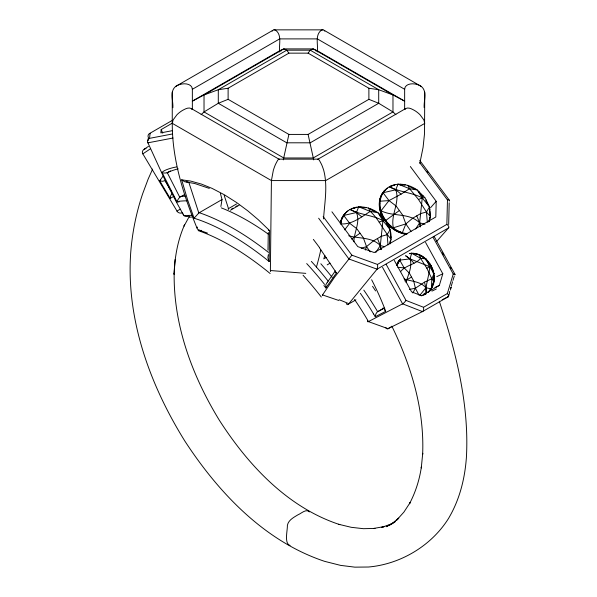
<?xml version="1.0" encoding="UTF-8"?>
<svg xmlns="http://www.w3.org/2000/svg" width="597" height="597" viewBox="0 0 597 597"><rect width="100%" height="100%" fill="white"/><g stroke="black" fill="none" stroke-linecap="round" stroke-linejoin="round"><path stroke-width="0.9" d="M192.353 109.311L192.353 89.289C192.227 84.378 186.212 83.311 182.331 83.968A22.596 17.044 35.7 0 0 176.943 85.64C168.944 90.05 173.369 100.49 172.869 107.729M269.635 230.621L269.143 261.523L265.911 258.934A198.614 88.826 50.7 0 0 196.995 219.166L194.085 218.181L187.615 199.92L181.66 179.824L190.555 181.048L201.435 184.085L212.002 188.353L224.308 194.741L236.785 202.659L247.83 210.875L258.3 219.741L269.635 230.621L268.508 230.308L268.351 229.554M371.632 279.762A177.51 102.49 60 0 1 384.826 308.947L385.707 311.328L375.259 316.761L375.767 314.186L377.02 312.134L383.953 308.007M433.347 282.784L431.78 287.597L428.564 291.985C442.683 278.724 428.84 250.755 409.736 253.471M268.284 232.502L267.993 250.165M410.355 166.533L436.198 201.316L435.81 216.995L374.229 252.553L357.767 246.598L331.925 211.808M419.781 162.705L447.466 199.973L446.869 224.375L377.476 264.434L351.864 255.165L323.171 216.539M448.668 224.539L449.198 202.786M430.691 289.284L431.377 288.941L431.832 278.739L434.049 273.59L429.616 266.59L425.9 258.807L420.601 258.374L411.676 253.21L409.341 253.673M433.579 281.471L433.967 278.008L433.512 274.605M175.115 259.464L174.078 274.366C174.682 257.382 177.637 240.36 184.585 224.763L184.04 226.084L189.376 216.286M424.168 107.617C423.631 100.408 427.989 90.065 420.042 85.669A22.499 17.014 -35.6 0 0 414.661 83.983C410.788 83.319 404.773 84.378 404.647 89.289L404.647 109.311M389.871 243.539L390.386 240.703M429.183 220.845L429.773 217.293M407.579 233.778C388.796 231.8 371.931 208.107 384.177 191.122C376.737 199.57 379.177 212.316 385.11 220.89L399.371 210.517L402.609 215.01L405.848 223.912L411.057 231.427M340.357 223.823L342.133 217.942L344.857 213.823L341.641 219.644L340.865 223.912C352.096 224.681 361.245 217.047 370.259 211.405L377.923 212.704C387.117 219.838 393.923 232.24 389.983 243.934M148.004 140.728L148.377 137.526M406.057 282.582C407.87 274.866 412.676 267.232 410.035 258.904L405.609 255.717L410.042 258.897L429.616 266.59L431.161 265.516L430.482 265.852M147.802 142.504L164.63 179.212L176.033 201.39L183.234 214.495L183.294 214.084M172.734 122.892L161.19 129.556L160.802 132.877L172.548 130.631M323.529 218.905C324.581 202.876 327.88 186.197 323.738 170.391A22.596 7.06 76.5 0 0 321.507 164.324L319.276 160.138L318.119 159.145L278.889 159.145L277.739 160.138L275.53 164.317A22.499 7.022 -76.7 0 0 273.322 170.376L271.419 180.578L270.381 270.523L305.783 273.359M361.775 216.845L356.484 212.517L349.984 209.435C360.304 214.927 372.565 215.024 382.938 220.606L390.162 229.636L387.117 234.725L381.416 236.255L377.453 238.546L380.319 245.494L381.17 249.628L380.319 245.516L382.938 220.606L377.923 212.704C368.737 206.226 354.581 203.861 345.991 212.584L347.999 210.801M397.333 184.831L398.005 184.107L409.579 188.704L417.243 190.003L424.84 197.614L426.176 199.98L429.482 206.943L426.437 212.032L420.736 213.554L416.773 215.845L419.646 222.808L420.489 226.927L419.631 222.815L422.258 197.913L417.243 190.003C408.049 183.525 393.893 181.16 385.311 189.883L387.311 188.1M179.1 201.868C175.361 203.099 178.428 198.45 179.801 197.323A3.313 2.589 86.8 0 1 180.093 197.122L184.667 194.48M429.295 221.233L430.444 216.569L429.482 206.943L422.258 197.913C411.878 192.338 399.632 192.204 389.296 186.734L395.796 189.816L401.087 194.152L409.579 188.704L407.811 185.257M431.832 278.739L424.445 282.157L425.922 287.702L426.161 292.993C425.295 284.053 429.549 275.56 429.616 266.59L426.87 268.269L431.832 278.739L434.131 281.821L433.444 282.165M419.945 295.179L425.922 287.717C420.31 281.232 411.348 281.523 404.02 278.889M220.375 193.316L222.024 199.562L220.868 206.487M419.833 163.309L423.079 147.399L424.534 133.579L424.736 92.065M201.107 114.676L204.025 111.93L218.293 103.274L228.114 99.326L288.896 134.415L283.276 159.899M410.042 258.897L411.676 253.21M197.368 227.032L197.032 228.173C183.48 194.891 172.145 159.615 172.264 123.333L172.242 91.998M394.311 260.441L411.549 291.814L421.489 295.731L439.34 285.426L442.802 273.769L425.557 242.397M448.123 296.866A3.425 1.836 37.1 0 0 447.347 293.552L453.227 274.023L433.116 237.427M391.222 326.828L388.02 328.678L422.475 311.597L448.071 296.821L448.474 295.448M449.295 292.709L449.698 291.336M450.519 288.597L450.929 287.232M450.399 290.067L451.332 286.941M451.339 285.859L452.571 281.762M448.601 296.09L449.466 293.202M452.981 280.396L454.227 276.299M400.647 258.717L396.841 265.583L399.841 259.434M324.85 255.486L323.768 258.882L326.178 257.486M365.319 250.061L366.536 246.613L373.483 240.837L377.453 238.546M416.773 215.845L412.803 218.136L405.848 223.912L402.139 233.248L392.714 228.502L385.707 221.539M228.158 209.017L228.405 208.338L224.196 195.376M356.476 212.502L358.693 206.808L370.259 211.405C379.013 219.345 383.423 230.591 391.132 239.27M392.714 228.502L393.386 227.778C390.274 214.704 400.348 202.719 395.781 189.809L398.005 184.107M152.616 169.085L148.16 179.055L142.713 193.607C136.243 212.689 132.273 232.569 130.713 252.65L130.631 253.829C126.265 320.201 150.235 385.401 184.854 441.064C218.666 492.906 264.62 541.404 324.716 561.374L340.588 565.381L354.849 567.15L368.506 567.016C400.669 564.18 431.579 545.703 448.69 518.196L449.377 516.972C459.548 499.353 464.653 479.301 466.264 459.123L466.369 458.018C469.481 404.505 455.832 351.7 439.31 301.254M335.215 270.829L335.26 271.956L336.439 272.911L325.85 287.933L323.902 285.47M268.359 254.643L267.874 257.807L269.143 261.523M412.855 293L415.363 288.247L424.445 282.157M384.498 308.35L384.446 309.813L385.707 311.328M194.085 218.181L198.816 213.017M322.35 295.187L334.499 277.284L348.961 259.001L377.065 269.18L448.586 227.89L436.683 241.389M322.477 295.127L322.678 294.672M375.804 252.501L380.319 245.516L384.744 246.748M415.624 229.024L419.631 222.815L424.945 224.293M404.87 109.632L405.505 108.661C408.49 106.885 411.997 109.117 414.669 110.535A22.596 17.044 35.7 0 1 420.057 114.781L423.87 119.93L424.758 123.392L325.686 180.593L271.419 180.578L172.264 123.333L173.145 119.878L176.958 114.736A22.499 16.962 -35.4 0 1 182.339 110.512C185.01 109.094 188.518 106.878 191.495 108.661L279.292 159.354L278.889 159.145M173.958 196.361A205.667 118.743 60 0 0 171.787 197.48L170.182 198.361L159.735 180.861L160.638 179.525M327.447 282.329A3.313 0.769 -39.4 0 0 327.253 282.448L334.798 271.672M351.864 255.165L348.976 258.979M288.896 134.415L308.104 134.415L368.886 99.326L378.707 103.274L392.975 111.93L313.209 157.981L283.791 157.981L204.025 111.93L204.025 94.945L218.293 89.722L228.114 88.237L288.896 53.148L308.104 53.148L310.239 50.185L313.209 48.894L317.35 50.752L404.647 101.147L392.975 94.945L313.209 48.894L283.791 48.894L279.65 50.752L192.353 101.147L204.025 94.945L283.791 48.894L286.761 50.185L310.239 50.185L378.707 89.722L392.975 94.945L392.975 111.93L395.893 114.676M344.633 229.882L349.678 223.285L343.723 215.45L343.051 216.166M380.476 211.569L388.99 200.585L401.087 194.152M272.098 31.126L273.262 30.029A22.596 7.067 76.5 0 1 275.493 30.178C282.433 34.902 278.62 45.275 279.65 51.939M377.065 269.18L348.454 304.149L355.909 299.843M436.198 201.316L430.489 207.816M344.469 214.241L346.29 212.263M383.781 191.54L385.602 189.57M342.133 217.942L342.521 217.524M351.849 208.577L351.461 209.002L356.215 207.263M340.7 222.196L341.088 221.778M358.013 207.525L358.693 206.808M360.954 206.883L360.566 207.301L365.491 207.883L365.886 207.465M382.364 193.473L383.035 192.749L395.781 189.809M381.453 195.249L381.841 194.823M391.162 185.883L390.774 186.301L395.535 184.563M370.812 208.972L370.424 209.39L375.155 211.778L375.543 211.36M380.013 199.495L380.401 199.077M379.505 201.935L380.177 201.211L388.99 200.585L396.124 206.032L399.371 210.517M379.528 204.137L379.916 203.711M400.274 184.182L399.886 184.607L404.811 185.182L405.199 184.764M380.013 208.972L380.401 208.554M379.908 214.524L379.52 214.95L383.349 218.778L383.737 218.36M381.453 213.83L381.841 213.413M410.124 186.271L409.736 186.689L414.475 189.077L414.863 188.659M383.789 218.524L384.177 218.106M386.856 222.674L386.468 223.099L388.804 227.785L389.192 227.367M386.908 222.845L387.296 222.42M419.228 191.831L418.84 192.249L422.661 196.077L423.049 195.659M390.729 226.673L391.125 226.256M390.625 232.226L390.237 232.643L390.722 237.487L391.117 237.069M395.095 229.838L395.483 229.42M426.176 199.98L425.78 200.398L428.116 205.084L428.504 204.667M390.237 242.121L390.632 241.703M399.833 232.226L400.221 231.808M402.139 233.248L404.759 233.74L405.147 233.315M429.944 209.525L429.556 209.943L430.041 214.786L430.43 214.368M429.556 219.42L429.944 219.002M400.58 271.68C405.564 265.031 415.213 264.822 420.601 258.374L419.057 254.479L418.37 254.822M172.242 193.413L170.757 195.51L170.182 198.361M351.64 239.046L360.051 233.218M327.231 282.463L325.805 284.739L325.85 287.933M148.541 146.31L144.138 149.235L146.056 148.481M150.265 148.929L142.84 153.869L176.981 211.025A191.309 110.452 60 0 1 180.406 209.174M395.512 521.554L390.423 524.815L398.774 518.136L396.527 520.293L403.893 512.114L410.169 502.532L409.482 503.756C415.557 492.241 419.542 479.689 421.4 466.802L421.273 467.973L422.736 453.272L422.639 454.377C424.542 409.796 411.266 365.879 391.848 326.171M230.427 210.241L239.151 205.189M175.421 86.572L272.628 30.447M192.353 89.289L279.65 38.895L317.35 38.895L404.647 89.289M171.817 120.661L150.131 133.176L149.534 138.347L172.182 134.012M170.429 170.951L167.317 172.749L179.794 197.301M199.294 212.689L222.024 199.562M228.487 208.607L236.561 203.943M231.658 208.957L233.046 208.159M235.83 206.555L237.218 205.749M327.201 264.852L330.126 263.165M447.377 293.53L423.564 307.283L405.99 300.418L386.184 264.381M405.505 108.661L317.708 159.354L318.119 159.145M167.138 172.846C156.31 174.108 165.862 168.697 176.69 166.929M399.02 260.464L399.699 260.12L404.132 267.881L409.408 273.187L411.572 277.105L404.736 280.911M393.968 522.412L386.244 526.688L391.625 523.897L381.49 527.442L384.49 526.539L373.565 528.464L375.013 528.42L363.394 528.688L351.245 527.308L338.671 524.285L339.812 524.636C287.806 507.622 248.345 465.317 219.45 420.407C192.458 376.326 173.428 325.544 174.167 273.284M384.177 308.253L377.625 311.664A208.987 120.661 60 0 0 363.819 290.12M422.475 311.597L402.609 303.836L368.461 321.574A191.309 110.452 60 0 0 354.506 299.463M410.99 253.553L413.37 253.292M398.229 262.008L398.624 261.807M412.975 253.494L415.176 253.531M417.079 253.934L414.878 253.688M419.019 255.068L420.721 255.367M420.325 255.561L422.43 256.389M422.124 256.538L424.161 257.538M425.9 258.807L425.221 259.15L428.303 262.165L430.153 265.217M426.862 260.561L427.265 260.367M429.512 263.941L429.907 263.74M430.847 266.471L431.594 267.71L431.989 267.508M433.258 273.21L432.75 269.538M433.049 271.769L433.444 271.575M433.37 273.933L434.049 273.59M433.81 275.956L434.206 275.754M433.847 280.09L434.243 279.889M433.161 284.023L433.556 283.821M431.78 287.597L432.176 287.403M429.75 290.687L430.146 290.485M422.452 295.508L421.057 295.731M424.467 294.739L426.206 293.873M442.183 299.739L448.071 296.821M442.802 273.769L436.765 276.665M439.34 285.426L434.997 287.508M409.579 188.704L418.497 199.48L422.258 197.913L424.84 197.614M379.177 222.174L382.938 220.606L385.528 220.315M187.824 181.794L184.712 181.772L181.66 179.824M393.386 227.778L405.848 223.912M361.192 248.27L366.536 246.613L370.177 251.874M343.723 215.45L356.461 212.51C360.558 222.465 353.939 232.009 353.924 241.763M409.423 289.418L415.363 288.247L418.997 295.097M173.011 138.026L147.765 142.855A3.44 3.201 -88.5 0 1 149.556 138.422M399.699 260.12L410.035 258.904L413.997 263.217M290.067 545.464C283.963 543.666 287.582 530.487 287.388 525.338C288.403 520.077 293.664 517.42 297.836 514.883C301.157 513.621 306.306 508.301 309.403 511.92M322.977 29.857L273.963 29.85M279.65 50.752L281.486 50.752M315.514 50.752L317.35 50.752M186.063 182.048L194.592 183.466L209.331 188.398M397.848 267.322L404.132 267.881M404.759 233.74L406.445 233.972M308.104 53.148L368.886 88.237L378.707 89.722L378.707 103.274L310.239 142.802L286.761 142.802L218.293 103.274L218.293 89.722L286.761 50.185L288.896 53.148M425.93 287.709L431.377 288.941M322.596 294.955L338.79 300.478M381.147 210.845C393.505 216.95 409.042 212.51 419.631 222.815M348.7 235.748C359.267 238.882 371.744 236.83 380.319 245.516M198.928 230.099L207.435 233.076M382.796 308.149L383.908 308.567M159.735 180.861L162.488 181.301L165.011 180.697L167.824 185.398M388.005 328.686L368.416 321.604A4.664 1.045 -49.6 0 1 367.871 321.828M421.564 86.61L323.671 30.029A22.499 6.97 -76.6 0 0 321.47 30.178C314.574 34.939 318.388 45.268 317.35 51.939M424.012 293.179L425.519 294.217M349.678 223.285L356.805 228.733L363.289 237.71L366.536 246.613M423.766 257.732L424.736 258.68M418.497 199.48L426.437 212.032L430.444 216.569M324.298 30.454L324.82 31.134M383.035 192.749L388.99 200.585M419.803 160.496L449.362 200.234A3.44 1.216 -18.9 0 0 447.437 200.017M427.019 171.205L428.027 172.563M318.649 218.226L348.954 259.016M319.41 247.718L336.439 272.911M420.601 258.374L426.87 268.269M191.495 108.661L192.13 109.632M168.294 186.182L169.227 187.749M170.167 189.316L171.1 190.883M373.655 314.022L375.259 316.761M455.011 274.381L434.146 236.442M442.519 252.889L443.653 254.956M450.474 267.359L451.228 268.74M411.572 277.105L413.728 281.023L415.363 288.247M382.55 267.359L402.602 303.843M177.122 202.07L161.891 172.137M368.498 207.957L370.259 211.405M161.19 129.556L162.742 133.131M431.594 267.71L432.452 269.695M198.801 212.972L188.756 182.078M313.723 159.899L308.104 134.415M426.437 212.032L427.34 222.248M387.117 234.725L388.02 244.949M368.886 88.237L368.886 99.326M228.114 88.237L228.114 99.326M221.256 207.846A207.48 101.841 53.7 0 1 268.187 234.054M228.561 208.607A4.552 3.537 46.4 0 1 228.636 209.256M201.42 230.375A4.754 4.254 -39.1 0 1 197.107 228.539M198.122 230.576A185.167 77.326 49.3 0 1 270.15 273.523M270.68 271.284A4.754 0.575 -71.3 0 1 270.486 271.419M270.381 270.859A4.754 0.575 -71.3 0 1 270.411 270.613M199.301 212.719A204.346 91.975 50.9 0 1 268.411 252.344M320.776 249.979A424.057 146.578 74.3 0 1 316.447 266.978M406.348 234.382A27.619 22.201 42.9 0 1 386.483 222.994M383.602 219.009A27.619 22.201 42.9 0 1 384.684 190.533M406.527 234.188A27.619 22.201 42.9 0 1 382.17 215.868A27.619 22.201 42.9 0 1 385.371 189.846M392.483 185.742A27.619 22.201 42.9 0 1 394.647 185.182M399.415 184.727A27.619 22.201 42.9 0 1 401.953 184.869M419.698 193.234A27.619 22.201 42.9 0 1 422.683 196.361M426.788 202.525A27.619 22.201 42.9 0 1 427.519 204.062M429.534 210.584A27.619 22.201 42.9 0 1 429.78 212.271M429.803 217.278A27.619 22.201 42.9 0 1 428.758 221.957M340.439 222.375A27.619 22.201 42.9 0 1 345.372 213.226M340.32 223.778A27.619 22.201 42.9 0 1 346.051 212.547M353.163 208.443A27.619 22.201 42.9 0 1 355.334 207.875M360.103 207.42A27.619 22.201 42.9 0 1 362.64 207.569M380.379 215.935A27.619 22.201 42.9 0 1 381.647 217.166M387.468 225.226A27.619 22.201 42.9 0 1 388.535 227.539M390.386 240.785A27.619 22.201 42.9 0 1 390.095 242.375M372.528 286.321A208.674 108.497 60.1 0 1 375.595 290.933M360.342 293.276A205.667 118.743 60 0 1 373.588 313.985M423.519 307.313A3.47 1.888 87.2 0 1 422.497 311.686M436.303 288.993A485.279 267.225 41.7 0 1 431.922 291.105M388.02 328.82A4.619 2.56 87.4 0 1 385.64 327.44M367.528 321.611A4.664 1.045 -49.6 0 1 367.64 320.902M405.938 300.448A3.478 0.873 -47.8 0 1 402.572 303.903M454.981 274.777A3.537 0.806 -7.2 0 1 454.765 274.933M453.175 274.053A3.537 0.806 -7.2 0 1 454.877 274.292M423.93 295.037A22.096 18.029 63.4 0 1 422.355 295.619M396.587 265.628A22.096 18.029 63.4 0 1 399.042 260.292M410.549 253.658A22.096 18.029 63.4 0 1 411.788 253.621M432.183 286.209A22.096 18.029 63.4 0 1 428.042 292.336M396.721 265.561A22.096 18.029 63.4 0 1 399.177 260.225M410.684 253.591A22.096 18.029 63.4 0 1 417.713 254.598M420.251 255.695A22.096 18.029 63.4 0 1 423.825 257.994M425.952 259.874A22.096 18.029 63.4 0 1 429.444 264.173M431.362 267.643A22.096 18.029 63.4 0 1 432.803 271.545M433.623 275.762A22.096 18.029 63.4 0 1 433.698 280.083M433.303 282.881A22.096 18.029 63.4 0 1 428.176 292.269M320.843 263.762A205.95 84.147 57.2 0 1 332.193 277.336M311.35 261.411A207.562 100.251 58.6 0 1 328.208 281.157M306.694 263.568A203.413 97.923 58.5 0 1 324.544 284.373M449.519 200.689A3.44 1.216 -18.9 0 1 449.317 201.099M446.832 224.435A3.507 2.075 29.8 0 1 448.683 227.95M377.446 264.486A3.507 1.507 -89.1 0 1 377.028 269.068M303.06 275.239A188.577 84.826 57.9 0 1 321.313 297.037M339.126 299.739A248.009 234.211 -28.6 0 1 348.633 303.627M348.305 304.47A4.731 2.209 89 0 1 346.267 303.545M313.343 239.39A238.875 126.616 59.2 0 1 319.514 247.591M179.794 196.54A207.562 115.333 52.3 0 1 185.361 196.129M178.801 201.286A203.413 112.945 52.2 0 1 187.018 200.801M188.742 216.032A4.657 4.41 -74.2 0 1 183.227 214.659M183.898 215.718A188.577 102.52 49.8 0 1 192.256 215.353M189.361 217.204A185.145 100.49 49.6 0 1 191.921 217.032M167.07 172.675A223.226 126.542 56 0 1 178.16 168.802M148.168 137.056A3.507 3.112 47.9 0 1 150.168 133.28M160.615 179.503A177.51 102.483 60 0 1 163.354 175.861M182.555 212.741A4.664 4.567 61.7 0 1 176.921 211.189M142.743 153.892A3.478 3.388 51 0 1 144.183 149.325"/></g></svg>
